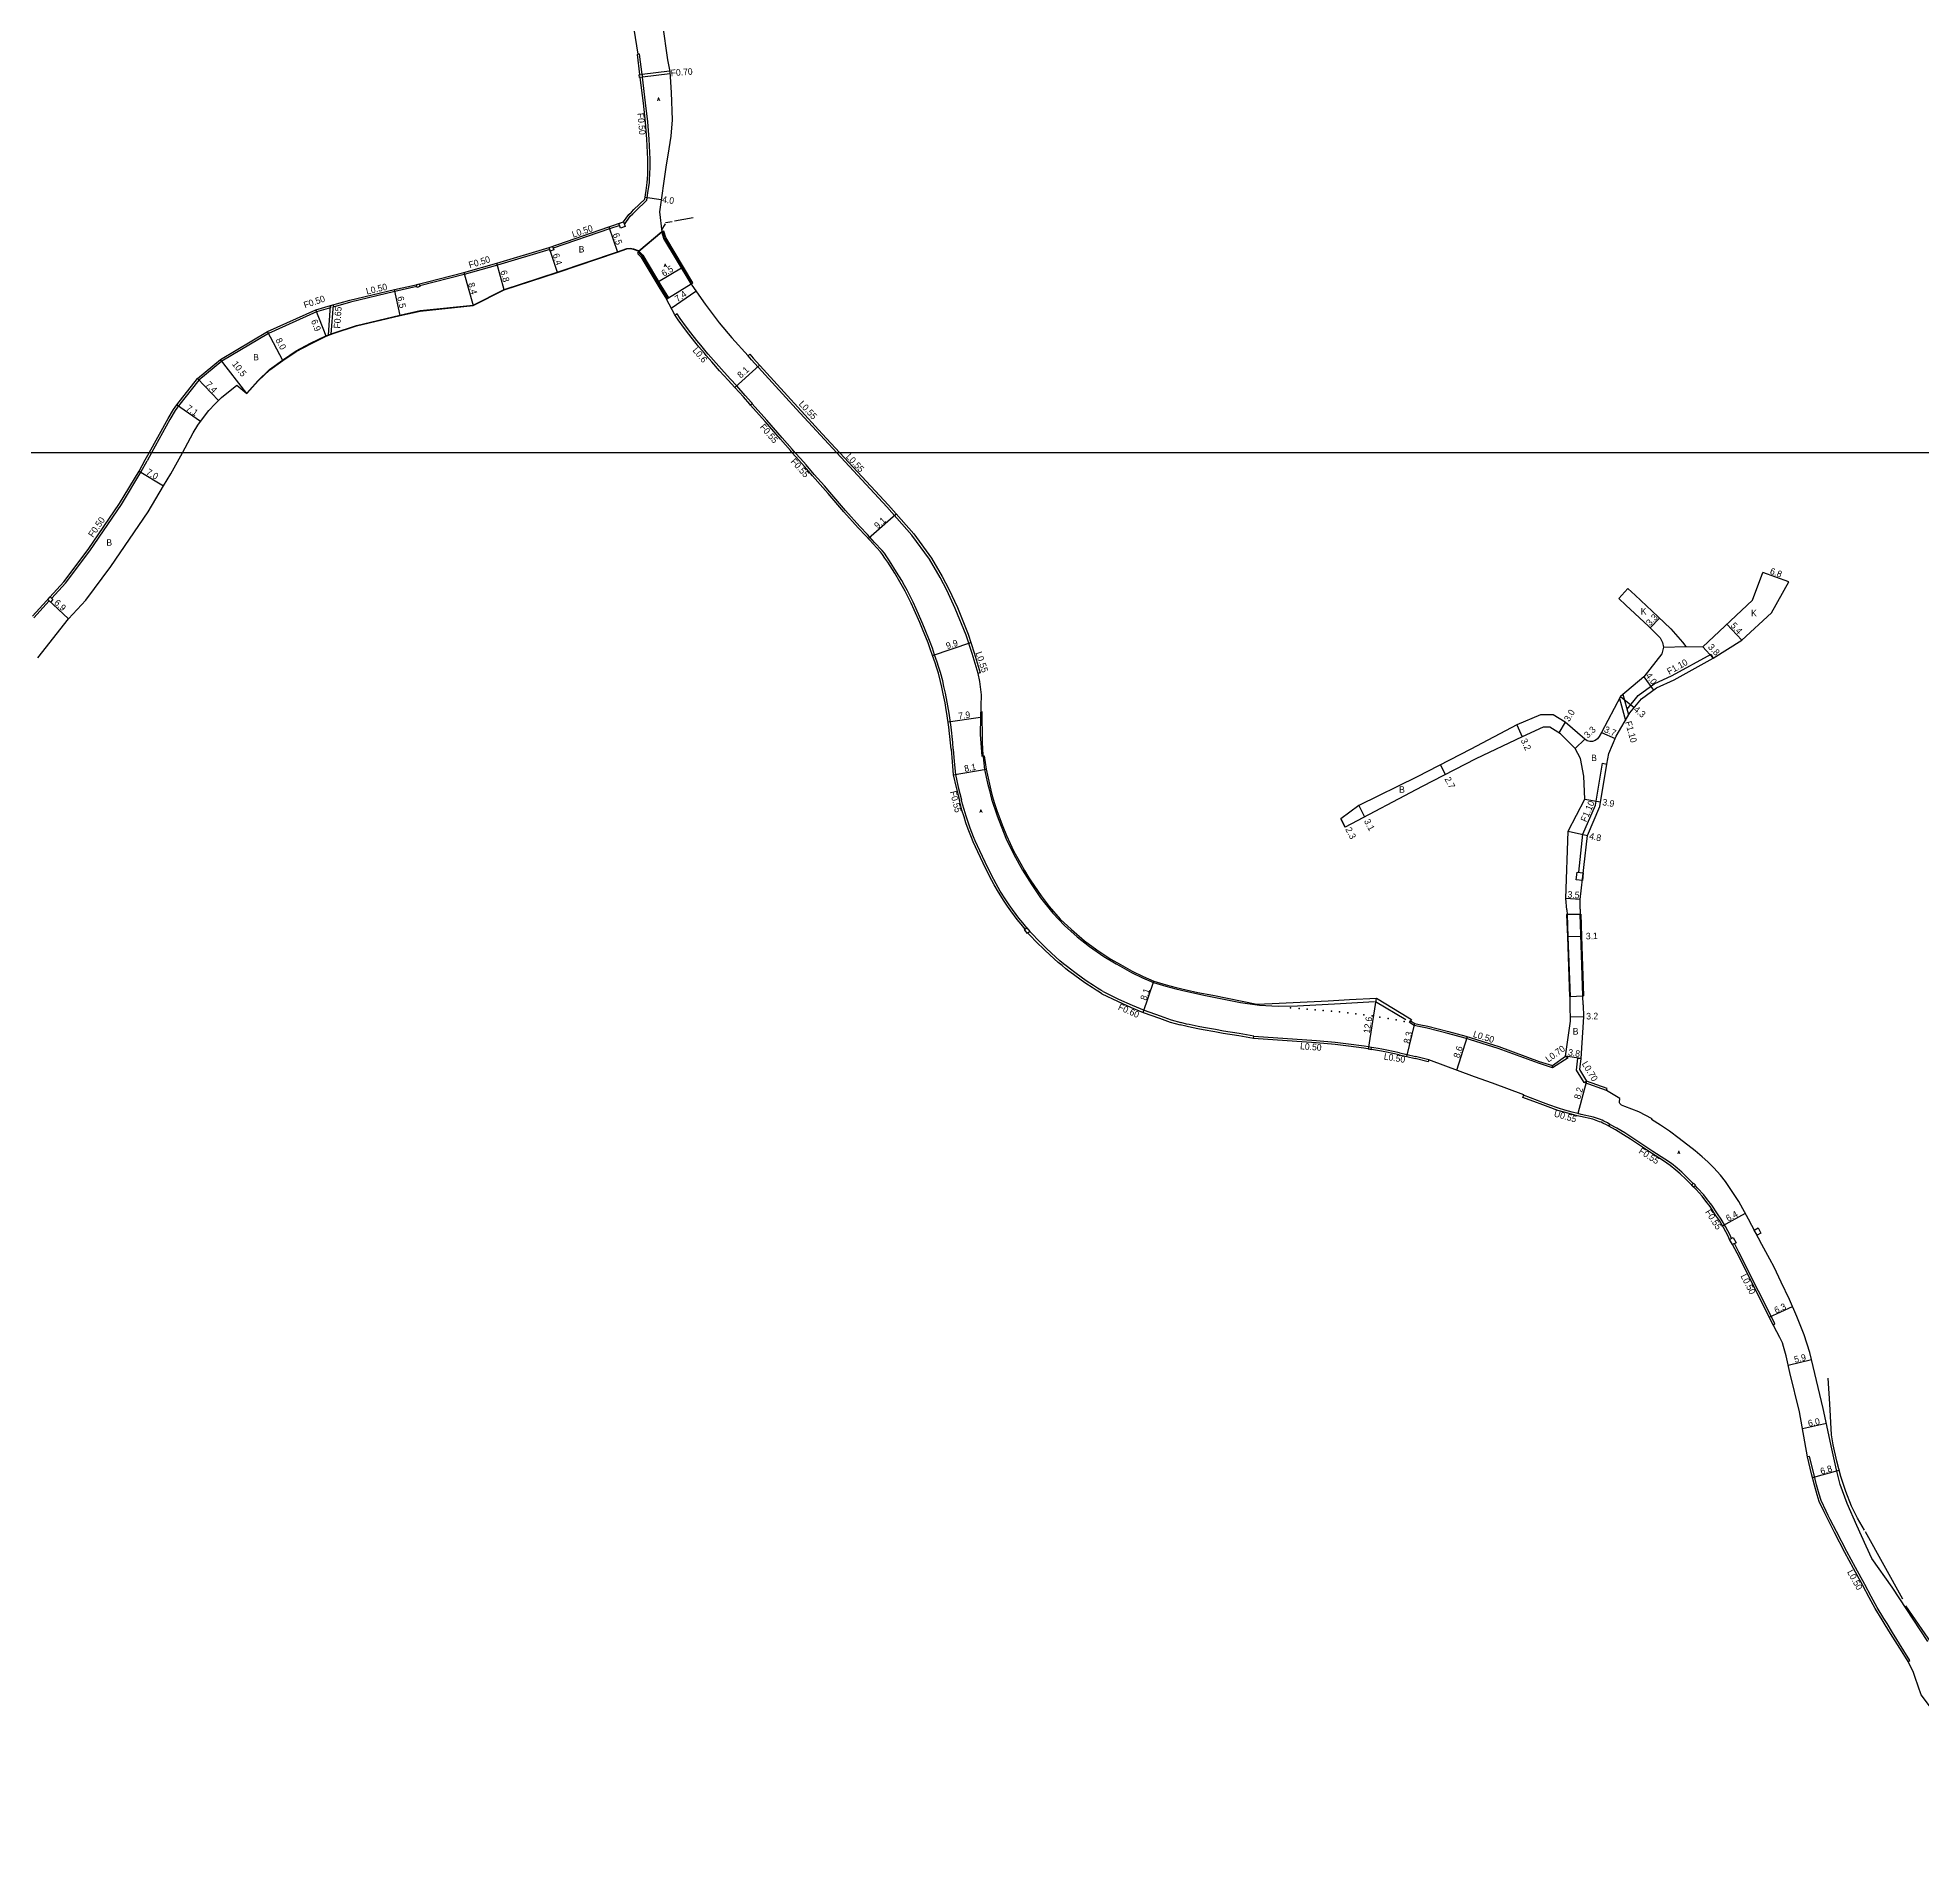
# Model space of a CAD drawing. Header units: metres. Extents: x -4000 to -2400, y -96000 to -93000.
# Drawn here: x -3706.8 to -3246.4, y -94538.7 to -94098.6 of the extents above; entities that cross this region are included whole.
import ezdxf

# ---------------------------------------------------------------- set-up
doc = ezdxf.new("R2010")
doc.units = ezdxf.units.M
doc.header["$LTSCALE"] = 2.5
for name, color, linetype in [('側溝・桝', 7, 'Continuous'), ('図郭', 7, 'Continuous'), ('幅員', 7, 'Continuous'), ('歩道・分離帯・安全施設', 7, 'Continuous'), ('舗装', 7, 'Continuous'), ('道路', 7, 'Continuous')]:
    doc.layers.add(name, color=color, linetype=linetype)
doc.styles.get("Standard").update_dxf_attribs({"font": ''})
doc.styles.add('YOKO_DECO', font='txt.shx', dxfattribs={"bigfont": 'extfont.shx'})
doc.styles.get('Standard').set_extended_font_data('@MS PGothic')

msp = doc.modelspace()

# ---------------------------------------------------------------- linework, layer by layer
at = {"layer": '側溝・桝'}
for points in [[(-3559.13, -94107.57), (-3559.74, -94102.63), (-3560.13, -94102.67)], [(-3563.43, -94144.22), (-3562.03, -94142.21), (-3561.36, -94141.61), (-3560.76, -94140.97), (-3557.97, -94138.28), (-3557.64, -94135.98), (-3557.35, -94134.07), (-3557.31, -94133.14), (-3557.24, -94131.97), (-3557.2, -94130.15), (-3557.2, -94128.26), (-3557.27, -94126.63), (-3557.33, -94125.02), (-3557.43, -94123.38), (-3557.77, -94119.17), (-3558.27, -94114.51), (-3559.04, -94108.29)], [(-3552.41, -94106.76), (-3559.13, -94107.57)], [(-3552.34, -94107.42), (-3559.04, -94108.29)], [(-3564.61, -94144.48), (-3567.07, -94145.32), (-3580.85, -94150.07)], [(-3581.7, -94150.36), (-3594.44, -94154.16), (-3602.58, -94156.47), (-3613.45, -94159.23)], [(-3614.13, -94159.39), (-3619.52, -94160.59), (-3630.4, -94163.21), (-3634.6, -94164.41)], [(-3635.22, -94164.07), (-3635.26, -94164.6), (-3638.64, -94165.57), (-3650.43, -94170.84), (-3661.81, -94177.64), (-3667.4, -94182.25), (-3672.42, -94188.58), (-3673.19, -94189.69), (-3674.5, -94191.9), (-3678.95, -94200)], [(-3635.74, -94171.31), (-3635.22, -94164.07)], [(-3635.07, -94171.05), (-3634.56, -94163.88)], [(-3532.21, -94188.04), (-3532.17, -94188), (-3532.38, -94187.77), (-3533.94, -94185.99), (-3536.03, -94183.67), (-3537.65, -94181.91), (-3539.76, -94179.58), (-3541.69, -94177.38), (-3543.01, -94175.9), (-3543.47, -94175.34), (-3544.82, -94173.75), (-3545.8, -94172.58), (-3547.26, -94170.71), (-3548.3, -94169.34), (-3549.81, -94167.18), (-3550.58, -94166.1), (-3551.06, -94166.43)], [(-3511.58, -94200), (-3515.54, -94195.72), (-3521.51, -94189.26), (-3524.02, -94186.51), (-3532.38, -94177.33), (-3533.25, -94176.31)], [(-3521.74, -94200), (-3522.51, -94199.13), (-3524.95, -94196.33), (-3528.68, -94192.06), (-3532.21, -94188.04), (-3532.62, -94188.39)], [(-3694.07, -94223.96), (-3686.34, -94212.68), (-3681.58, -94204.77), (-3680.05, -94202.01)], [(-3678.95, -94200), (-3680.05, -94202.01)], [(-3483.14, -94272.38), (-3483.26, -94270.82), (-3483.66, -94267.02), (-3484.14, -94263.63), (-3484.29, -94262.7), (-3484.59, -94260.97), (-3485.05, -94258.77), (-3485.39, -94257.12), (-3485.69, -94255.76), (-3486.25, -94253.66), (-3486.72, -94252.21), (-3487.05, -94251.2), (-3487.67, -94249.34), (-3488.22, -94247.75), (-3488.77, -94246.26), (-3490.11, -94242.89), (-3490.8, -94241.3), (-3492.2, -94238.12), (-3492.95, -94236.51), (-3494.39, -94233.61), (-3495.02, -94232.45), (-3495.68, -94231.24), (-3496.95, -94229.14), (-3498.69, -94226.41), (-3499.36, -94225.44), (-3499.94, -94224.53), (-3500.53, -94223.86), (-3502.33, -94221.9), (-3504.11, -94219.97), (-3505.93, -94218.02), (-3509.41, -94214.08), (-3513.24, -94209.63), (-3514.57, -94208.12), (-3517.11, -94205.29), (-3519.08, -94202.97), (-3520.46, -94201.45), (-3521.74, -94200)], [(-3477.06, -94253.95), (-3478.51, -94249.06), (-3480.01, -94244.55), (-3482.63, -94238.05), (-3484.7, -94233.6), (-3486.29, -94230.47), (-3488.92, -94226.02), (-3493.21, -94220.16), (-3499.39, -94213.18), (-3511.58, -94200)], [(-3703.35, -94235.56), (-3699.99, -94231.9), (-3694.07, -94223.96)], [(-3707.75, -94240.34), (-3703.96, -94236.22)], [(-3318.54, -94262.62), (-3315.78, -94259.29), (-3311.89, -94256.46), (-3307.51, -94254.46), (-3297.99, -94249.22), (-3297.46, -94250.19)], [(-3320.39, -94260.01), (-3318.93, -94265.38)], [(-3319.52, -94259.01), (-3318.16, -94264.03)], [(-3483.14, -94272.38), (-3482.89, -94275.42), (-3482.57, -94278.59), (-3481.89, -94281.67), (-3481.11, -94284.8)], [(-3330.33, -94302.5), (-3329.3, -94293.19), (-3326.23, -94286.08), (-3324.51, -94275.87), (-3323.43, -94276.06)], [(-3465.16, -94316.04), (-3466.13, -94314.84), (-3467.12, -94313.66), (-3467.74, -94312.84), (-3468.66, -94311.62), (-3469.44, -94310.47), (-3470.25, -94309.26), (-3471.63, -94307.07), (-3472.65, -94305.32), (-3473.23, -94304.28), (-3474.28, -94302.22), (-3475.32, -94300.04), (-3476.64, -94297.26), (-3477.76, -94294.82), (-3478.18, -94293.81), (-3478.97, -94291.73), (-3479.52, -94290.23), (-3479.96, -94288.82), (-3480.5, -94287.15), (-3480.84, -94285.83), (-3481.11, -94284.8)], [(-3446.51, -94331.64), (-3447.1, -94331.29), (-3447.92, -94330.79), (-3448.89, -94330.17), (-3450.4, -94329.14), (-3451.53, -94328.37), (-3453.42, -94326.99), (-3454.52, -94326.16), (-3455.24, -94325.6), (-3456.19, -94324.84), (-3457.11, -94324.09), (-3458.1, -94323.2), (-3460.36, -94321.09), (-3461.1, -94320.39), (-3461.77, -94319.73), (-3464.44, -94316.96)], [(-3446.51, -94331.64), (-3442.79, -94333.46), (-3439.46, -94334.96), (-3436.51, -94336.16), (-3432.58, -94337.59), (-3429.92, -94338.51), (-3427.56, -94339.21)], [(-3409.75, -94343.07), (-3409.68, -94342.5), (-3413.3, -94341.91), (-3417.08, -94341.31), (-3419.08, -94340.87), (-3421.97, -94340.38), (-3423.26, -94340.19), (-3425.52, -94339.69), (-3426.15, -94339.56), (-3427.56, -94339.21)], [(-3369.42, -94340.17), (-3370.54, -94339.92), (-3371.7, -94339.2), (-3371.43, -94338.78)], [(-3336.71, -94350.28), (-3340.2, -94349.15), (-3350, -94345.53), (-3358.04, -94343.01), (-3362.29, -94341.85), (-3367.34, -94340.61), (-3369.42, -94340.17)], [(-3381.72, -94345.16), (-3382.75, -94345), (-3386.55, -94344.48), (-3389.8, -94344.09), (-3394.43, -94343.66), (-3409.69, -94342.58)], [(-3374.13, -94346.57), (-3375.64, -94346.27), (-3377.2, -94345.96), (-3378.41, -94345.73), (-3379.36, -94345.55), (-3380.42, -94345.36), (-3380.95, -94345.28)], [(-3374.13, -94346.57), (-3372.22, -94347.03), (-3370.18, -94347.52)], [(-3366.92, -94348.31), (-3370.18, -94347.53)], [(-3333.58, -94347.45), (-3332.93, -94347.85), (-3336.71, -94350.28)], [(-3328.42, -94353.49), (-3329.02, -94353.85), (-3330.86, -94350.83), (-3330.52, -94347.93), (-3329.82, -94347.99)], [(-3336.71, -94350.28), (-3336.75, -94349.73)], [(-3323.51, -94355.79), (-3329.02, -94353.85)], [(-3322.98, -94364.54), (-3322.72, -94364.07), (-3323.31, -94363.73), (-3324.2, -94363.31), (-3324.62, -94363.08), (-3325.02, -94362.91), (-3326.76, -94362.3), (-3329.75, -94361.66), (-3330.58, -94361.43), (-3331.96, -94361.07), (-3333.76, -94360.57), (-3335.28, -94360.14), (-3337.66, -94359.28), (-3339.58, -94358.58), (-3340.42, -94358.22), (-3343.81, -94356.96)], [(-3302.38, -94378.52), (-3302.65, -94378.25), (-3303.82, -94377.06), (-3305.16, -94375.77), (-3306.3, -94374.81), (-3307.67, -94373.67), (-3309.3, -94372.56), (-3312.25, -94370.69), (-3317.36, -94367.25), (-3319.08, -94366.15), (-3321.06, -94364.97), (-3322.72, -94364.07)], [(-3292.99, -94391.92), (-3293.35, -94391.12), (-3294.51, -94389.01), (-3295.52, -94387.26), (-3296.44, -94385.92), (-3297.81, -94383.84), (-3298.87, -94382.47), (-3299.79, -94381.28), (-3301.29, -94379.62), (-3301.88, -94379.02)], [(-3282.86, -94413.03), (-3282.4, -94412.78), (-3283.03, -94411.6), (-3286.38, -94404.83), (-3291.21, -94395.28), (-3292.31, -94393.19)], [(-3249.87, -94495.29), (-3249.43, -94495.01), (-3250.91, -94492.68), (-3253.72, -94488.21), (-3255.02, -94486.01), (-3255.81, -94484.81), (-3257.44, -94482.07), (-3258.91, -94479.41), (-3260.45, -94476.5), (-3262.74, -94472.33), (-3264.85, -94468.39), (-3267.38, -94463.52), (-3268.91, -94460.57), (-3269.38, -94459.64), (-3269.93, -94458.53), (-3271.11, -94455.99), (-3271.62, -94454.4), (-3272.27, -94452.1), (-3272.94, -94449.34), (-3273.94, -94445.18), (-3274.44, -94445.3)]]:
    msp.add_lwpolyline(points, dxfattribs=at)
for points in [[(-3559.04, -94108.29), (-3559.78, -94108.38), (-3559.87, -94107.66), (-3559.13, -94107.57)], [(-3564.38, -94145.14), (-3564.78, -94144), (-3563.64, -94143.61), (-3563.25, -94144.75)], [(-3581.57, -94150.74), (-3581.87, -94149.89), (-3581.01, -94149.59), (-3580.72, -94150.45)], [(-3614.08, -94159.6), (-3614.25, -94158.92), (-3613.57, -94158.75), (-3613.4, -94159.43)], [(-3703.05, -94235.83), (-3703.66, -94236.49), (-3704.32, -94235.88), (-3703.71, -94235.22)], [(-3330.73, -94302.46), (-3329.23, -94302.62), (-3329.44, -94304.51), (-3330.93, -94304.35)], [(-3465.74, -94316.5), (-3465.16, -94316.04), (-3464.44, -94316.96), (-3465.02, -94317.42)], [(-3381.03, -94345.77), (-3380.95, -94345.28), (-3381.72, -94345.16), (-3381.79, -94345.65)], [(-3302.26, -94379.41), (-3301.81, -94378.96), (-3302.31, -94378.45), (-3302.77, -94378.9)], [(-3286.51, -94389.38), (-3285.85, -94390.63), (-3286.78, -94391.12), (-3287.44, -94389.88)], [(-3293.47, -94392.19), (-3292.61, -94391.71), (-3291.9, -94392.97), (-3292.77, -94393.44)]]:
    msp.add_lwpolyline(points, close=True, dxfattribs=at)
at = {"layer": '図郭'}
for points in [[(-3200, -93600), (-3200, -94200), (-4000, -94200), (-4000, -93600)], [(-4000, -94800), (-3200, -94800), (-3200, -94200), (-4000, -94200)]]:
    msp.add_lwpolyline(points, close=True, dxfattribs=at)
at = {"layer": '幅員'}
for points in [[(-3558.41, -94137.59), (-3554.48, -94138.17)], [(-3567.23, -94144.85), (-3565.15, -94150.99)], [(-3579.82, -94155.95), (-3581.87, -94149.89)], [(-3602.71, -94155.99), (-3600.39, -94164.06)], [(-3592.81, -94160.24), (-3594.58, -94153.68)], [(-3555.12, -94158.18), (-3549.53, -94154.81)], [(-3618.25, -94166.46), (-3619.63, -94160.1)], [(-3552, -94164.71), (-3545.97, -94160.5)], [(-3636.33, -94171.53), (-3638.82, -94165.1)], [(-3646.93, -94177.47), (-3650.66, -94170.39)], [(-3655.66, -94185.53), (-3662.09, -94177.23)], [(-3536.47, -94184.07), (-3530.47, -94178.61)], [(-3662.65, -94187.25), (-3667.76, -94181.89)], [(-3666.99, -94192.34), (-3672.84, -94188.3)], [(-3682.02, -94204.51), (-3676.02, -94208.11)], [(-3503.91, -94220.97), (-3497.1, -94214.94)], [(-3278.99, -94231.57), (-3285.37, -94229.22)], [(-3704.32, -94235.88), (-3699.24, -94240.55)], [(-3312.89, -94242.78), (-3310.6, -94240.41)], [(-3290.46, -94245.83), (-3294.15, -94241.89)], [(-3488.18, -94249.52), (-3478.81, -94246.39)], [(-3297.46, -94250.19), (-3300.05, -94247.41)], [(-3314.44, -94254.73), (-3312.09, -94257.97)], [(-3320.13, -94259.52), (-3316.82, -94262.26)], [(-3476.51, -94264.69), (-3484.38, -94265.81)], [(-3345.46, -94266.47), (-3344.13, -94269.38)], [(-3333.63, -94265.82), (-3335.18, -94268.39)], [(-3328.86, -94269.98), (-3331.23, -94272.28)], [(-3324.79, -94268.33), (-3321.4, -94269.81)], [(-3483.11, -94278.67), (-3475.12, -94277.33)], [(-3362.88, -94278.63), (-3364.12, -94276.23)], [(-3328.83, -94284.65), (-3324.99, -94285.3)], [(-3388.43, -94289.4), (-3387.36, -94291.44)], [(-3384.08, -94286.21), (-3382.63, -94288.95)], [(-3332.92, -94292.47), (-3328.22, -94293.48)], [(-3329.95, -94309.13), (-3333.45, -94308.89)], [(-3329.82, -94318.15), (-3332.96, -94318.26)], [(-3436.72, -94336.71), (-3434.09, -94329.05)], [(-3381.67, -94345.67), (-3379.76, -94333.21)], [(-3372.34, -94347.51), (-3370.35, -94339.45)], [(-3329.17, -94337.84), (-3332.37, -94337.91)], [(-3360.1, -94350.83), (-3357.54, -94342.64)], [(-3329.82, -94347.99), (-3333.58, -94347.45)], [(-3328.42, -94353.49), (-3330.53, -94361.45)], [(-3295.21, -94388.89), (-3289.63, -94385.8)], [(-3283.84, -94411.15), (-3278.09, -94408.59)], [(-3279.17, -94422.86), (-3273.45, -94421.5)], [(-3275.68, -94438.34), (-3269.83, -94437.1)], [(-3273.22, -94450.36), (-3266.71, -94448.53)]]:
    msp.add_lwpolyline(points, dxfattribs=at)
at = {"layer": '歩道・分離帯・安全施設'}
for points in [[(-3554.28, -94145.56), (-3553.42, -94144.06)], [(-3547.06, -94158.39), (-3553.6, -94147.48), (-3553.83, -94146.6), (-3553.96, -94145.8)], [(-3553.42, -94143.78), (-3551.76, -94143.49)], [(-3551.22, -94143.38), (-3546.66, -94142.55)], [(-3655.73, -94185.46), (-3652.99, -94182.4), (-3650.17, -94179.7), (-3646.99, -94177.39), (-3643.67, -94175.15), (-3640.1, -94173.27), (-3636.37, -94171.44), (-3634.63, -94170.77), (-3628.91, -94168.92), (-3618.28, -94166.36), (-3613.36, -94165.29), (-3600.42, -94163.97), (-3592.84, -94160.15), (-3579.85, -94155.86), (-3565.18, -94150.9), (-3562.9, -94150.13), (-3562.01, -94150.01), (-3561.26, -94150.19), (-3559.88, -94150.7)], [(-3560.12, -94151.05), (-3559.96, -94151.19), (-3559.49, -94151.59), (-3559.2, -94151.93), (-3554.75, -94159.3), (-3552.94, -94162.24)], [(-3476.16, -94263.19), (-3476.08, -94270.38), (-3475.97, -94272.74), (-3475.49, -94277.4), (-3474.72, -94280.76), (-3474.29, -94282.5)], [(-3474.29, -94282.5), (-3473.75, -94284.65), (-3472.42, -94288.72), (-3470.25, -94294.16), (-3468.33, -94298.14), (-3466.22, -94301.94), (-3463.97, -94305.56), (-3461.8, -94308.74), (-3458.77, -94312.51), (-3455.93, -94315.5), (-3452.89, -94318.23), (-3449.83, -94320.66), (-3446.33, -94323.07), (-3443.31, -94324.88), (-3442.47, -94325.32)], [(-3442.47, -94325.32), (-3439.61, -94326.96), (-3436.89, -94328.27), (-3434.22, -94329.42), (-3431.22, -94330.33), (-3428.75, -94330.98), (-3426.35, -94331.55)], [(-3426.35, -94331.55), (-3421.48, -94332.61), (-3412.94, -94334.34), (-3408.32, -94334.95), (-3403.74, -94335.16), (-3399.06, -94335.1), (-3388.5, -94334.51), (-3380.2, -94334.03)], [(-3372.55, -94338.57), (-3379.99, -94334.1)], [(-3260.55, -94463.21), (-3262.23, -94460.29), (-3263.67, -94457.31), (-3265.12, -94453.75), (-3266.27, -94450.09), (-3267.32, -94446.34), (-3268.22, -94442.37), (-3268.56, -94439.9), (-3269.03, -94432.36), (-3269.41, -94426.1)], [(-3260.35, -94463.55), (-3251.24, -94479.98)], [(-3212.84, -94531.71), (-3219.49, -94523.65), (-3224.41, -94518.34), (-3225.93, -94516.47), (-3230.75, -94509.75), (-3233.86, -94505.49), (-3236.59, -94501.59), (-3243.31, -94491.96), (-3250.42, -94481.7)]]:
    msp.add_lwpolyline(points, dxfattribs=at)
for p in [(-3400.71, -94335.61, 191.47), (-3398.64, -94335.75, 191.38), (-3396.68, -94335.9, 191.31), (-3394.75, -94336.09, 191.24), (-3392.76, -94336.29, 191.14), (-3390.75, -94336.45, 191.03), (-3388.74, -94336.61, 191), (-3386.73, -94336.79, 190.94), (-3384.81, -94337.04, 190.87), (-3382.86, -94337.3, 190.75), (-3380.81, -94337.59, 190.7), (-3378.88, -94337.9, 190.63), (-3376.89, -94338.23, 190.54), (-3374.97, -94338.57, 190.45), (-3372.98, -94338.92, 190.37)]:
    msp.add_point(p, dxfattribs=at)
at = {"layer": '舗装'}
for points in [[(-3559.92, -94150.79), (-3554.3, -94146.03)], [(-3552.67, -94162.19), (-3547.17, -94158.73)], [(-3309.59, -94247.5), (-3304.19, -94247.32)], [(-3300.05, -94247.41), (-3297.46, -94250.19)], [(-3330.01, -94312.72), (-3333.16, -94312.83)], [(-3332.45, -94332.82), (-3329.3, -94332.71)]]:
    msp.add_lwpolyline(points, dxfattribs=at)
at = {"layer": '道路'}
for points in [[(-3561.91, -94088.81), (-3561.14, -94096.51), (-3560.18, -94102.68)], [(-3555.18, -94089.74), (-3554.13, -94095.4), (-3552.9, -94104.02)], [(-3563.64, -94143.61), (-3562.39, -94141.82), (-3561.73, -94141.23), (-3561.14, -94140.6), (-3558.47, -94138.03), (-3558.17, -94135.91), (-3557.88, -94134.01), (-3557.83, -94133.11), (-3557.77, -94131.95), (-3557.73, -94130.14), (-3557.73, -94128.27), (-3557.79, -94126.65), (-3557.86, -94125.05), (-3557.95, -94123.41), (-3558.3, -94119.22), (-3558.79, -94114.57), (-3559.57, -94108.35), (-3559.78, -94108.38), (-3559.87, -94107.66), (-3559.65, -94107.64), (-3560.27, -94102.69), (-3560.18, -94102.68)], [(-3552.9, -94104.02), (-3552.39, -94106.84), (-3552.27, -94108.16), (-3552.06, -94112.04), (-3551.75, -94118.66), (-3552.13, -94122.66), (-3552.58, -94125.8), (-3553.31, -94130.22), (-3554.91, -94141.12), (-3554.3, -94146.03), (-3553.83, -94147.66), (-3547.17, -94158.73), (-3546.96, -94159.08), (-3543.76, -94163.67), (-3540.27, -94168.29), (-3537.2, -94171.93), (-3533.25, -94176.31), (-3532.82, -94175.96), (-3532.04, -94176.88), (-3523.61, -94186.14), (-3521.11, -94188.89), (-3515.13, -94195.35), (-3510.83, -94200)], [(-3581.87, -94149.89), (-3567.23, -94144.85), (-3563.64, -94143.61)], [(-3655.66, -94185.53), (-3652.92, -94182.47), (-3650.11, -94179.77), (-3646.93, -94177.47), (-3643.62, -94175.24), (-3640.05, -94173.36), (-3636.33, -94171.53), (-3634.59, -94170.87), (-3628.88, -94169.01), (-3618.25, -94166.46), (-3613.34, -94165.39), (-3600.39, -94164.06), (-3592.81, -94160.24), (-3579.82, -94155.95), (-3565.15, -94150.99), (-3562.88, -94150.23), (-3562.02, -94150.11), (-3561.29, -94150.28), (-3559.92, -94150.79)], [(-3635.22, -94164.07), (-3630.53, -94162.72), (-3619.63, -94160.1), (-3614.72, -94159.04), (-3602.71, -94155.99), (-3594.58, -94153.68), (-3581.87, -94149.89)], [(-3522.45, -94200), (-3522.91, -94199.49), (-3525.36, -94196.68), (-3529.08, -94192.41), (-3532.62, -94188.39), (-3532.82, -94188.15), (-3534.38, -94186.38), (-3536.47, -94184.07), (-3538.09, -94182.3), (-3540.2, -94179.97), (-3542.13, -94177.77), (-3543.45, -94176.28), (-3543.92, -94175.71), (-3545.27, -94174.13), (-3546.26, -94172.95), (-3547.72, -94171.07), (-3548.77, -94169.69), (-3550.29, -94167.52), (-3551.13, -94166.33), (-3553.19, -94162.51), (-3552.67, -94162.19), (-3554.54, -94159.16), (-3558.97, -94151.75), (-3559.31, -94151.38), (-3559.8, -94150.9), (-3559.92, -94150.79)], [(-3679.52, -94200), (-3674.94, -94191.66), (-3673.61, -94189.42), (-3672.83, -94188.29), (-3667.76, -94181.89), (-3662.09, -94177.23), (-3650.66, -94170.39), (-3638.82, -94165.1), (-3635.22, -94164.07)], [(-3671.42, -94200), (-3668.77, -94195.18), (-3667.63, -94193.26), (-3666.99, -94192.34), (-3664.97, -94189.67), (-3663.46, -94188.02), (-3661.84, -94186.47), (-3658.14, -94183.5), (-3655.66, -94185.53)], [(-3694.47, -94223.66), (-3686.76, -94212.41), (-3682.01, -94204.51), (-3680.49, -94201.77)], [(-3680.49, -94201.77), (-3679.52, -94200)], [(-3674.27, -94205.19), (-3671.42, -94200)], [(-3483.67, -94272.43), (-3483.79, -94270.87), (-3484.19, -94267.08), (-3484.67, -94263.71), (-3484.82, -94262.78), (-3485.12, -94261.07), (-3485.57, -94258.88), (-3485.91, -94257.23), (-3486.21, -94255.88), (-3486.76, -94253.82), (-3487.23, -94252.38), (-3487.56, -94251.36), (-3488.18, -94249.52), (-3488.73, -94247.93), (-3489.27, -94246.45), (-3490.6, -94243.1), (-3491.3, -94241.51), (-3492.69, -94238.34), (-3493.44, -94236.75), (-3494.86, -94233.86), (-3495.5, -94232.71), (-3496.15, -94231.51), (-3497.41, -94229.42), (-3499.14, -94226.71), (-3499.8, -94225.74), (-3500.37, -94224.85), (-3500.92, -94224.22), (-3502.73, -94222.26), (-3504.5, -94220.34), (-3506.33, -94218.38), (-3509.82, -94214.44), (-3513.65, -94209.99), (-3514.97, -94208.48), (-3517.52, -94205.64), (-3519.49, -94203.33), (-3520.86, -94201.8), (-3522.45, -94200)], [(-3510.83, -94200), (-3498.98, -94212.82), (-3492.78, -94219.81), (-3488.46, -94225.72), (-3485.81, -94230.2), (-3484.2, -94233.36), (-3482.12, -94237.83), (-3479.49, -94244.36), (-3477.98, -94248.89), (-3476.53, -94253.81), (-3477.16, -94253.97), (-3476.7, -94255.86), (-3476.31, -94259.18), (-3476.51, -94264.69), (-3476.55, -94268.87), (-3476.14, -94274.13)], [(-3699.24, -94240.55), (-3695.05, -94235.99), (-3688.94, -94227.79), (-3679.81, -94214.43), (-3676.02, -94208.11), (-3674.27, -94205.19)], [(-3708.06, -94239.95), (-3700.37, -94231.58), (-3694.47, -94223.66)], [(-3300.05, -94247.41), (-3287.86, -94236.02), (-3285.37, -94229.22)], [(-3278.99, -94231.57), (-3285.37, -94229.22)], [(-3318.36, -94233.18), (-3320.57, -94235.63)], [(-3318.36, -94233.18), (-3316.56, -94234.81), (-3311, -94240.02), (-3307.86, -94243.05), (-3305, -94246.31), (-3304.19, -94247.32), (-3300.05, -94247.41)], [(-3290.46, -94245.83), (-3283.24, -94239.08), (-3278.99, -94231.57)], [(-3320.57, -94235.63), (-3318.79, -94237.24), (-3313.28, -94242.41), (-3310.4, -94245.19), (-3309.86, -94246.35), (-3309.59, -94247.5), (-3310.03, -94249.16), (-3314.44, -94254.73)], [(-3706.78, -94250.12), (-3699.24, -94240.55)], [(-3297.46, -94250.19), (-3290.46, -94245.83)], [(-3329.97, -94311.54), (-3329.95, -94309.13), (-3328.22, -94293.48), (-3325.17, -94286.4), (-3323.43, -94276.06), (-3322.99, -94273.47), (-3321.15, -94269.23), (-3317.89, -94263.57), (-3315.02, -94260.1), (-3311.33, -94257.42), (-3307.02, -94255.44), (-3297.46, -94250.19)], [(-3314.44, -94254.73), (-3320.13, -94259.52), (-3324.79, -94268.33), (-3325.31, -94269.32), (-3325.72, -94269.88), (-3326.28, -94270.28), (-3326.93, -94270.51), (-3327.62, -94270.53), (-3328.28, -94270.35), (-3328.86, -94269.98)], [(-3345.46, -94266.47), (-3356.7, -94272.4)], [(-3333.63, -94265.82), (-3336.55, -94264.05), (-3339.66, -94264.04), (-3345.46, -94266.47)], [(-3328.86, -94269.98), (-3333.63, -94265.82)], [(-3344.13, -94269.38), (-3355.46, -94274.8)], [(-3331.23, -94272.28), (-3334.78, -94268.63), (-3337.39, -94267.05), (-3339.01, -94267.04), (-3344.13, -94269.38)], [(-3483.67, -94272.43), (-3483.43, -94275.47), (-3483.11, -94278.67), (-3482.41, -94281.8), (-3481.63, -94284.93)], [(-3476.14, -94274.13), (-3475.54, -94274.08)], [(-3475.54, -94274.08), (-3475.12, -94277.33), (-3474.62, -94279.5), (-3473.96, -94282.42)], [(-3356.7, -94272.4), (-3369.81, -94279.17), (-3384.08, -94286.21), (-3388.43, -94289.4)], [(-3355.46, -94274.8), (-3368.57, -94281.57), (-3387.36, -94291.44)], [(-3328.83, -94284.65), (-3329.06, -94279.01), (-3329.91, -94274.69), (-3331.23, -94272.28)], [(-3446.8, -94332.15), (-3447.4, -94331.8), (-3448.23, -94331.29), (-3449.22, -94330.66), (-3450.73, -94329.63), (-3451.87, -94328.85), (-3453.77, -94327.47), (-3454.88, -94326.63), (-3455.61, -94326.06), (-3456.56, -94325.3), (-3457.49, -94324.54), (-3458.5, -94323.63), (-3460.76, -94321.52), (-3461.51, -94320.81), (-3462.19, -94320.14), (-3464.9, -94317.33), (-3465.02, -94317.42), (-3465.38, -94316.96), (-3465.74, -94316.5), (-3465.59, -94316.38), (-3466.55, -94315.18), (-3467.54, -94313.99), (-3468.17, -94313.16), (-3469.09, -94311.94), (-3469.89, -94310.77), (-3470.7, -94309.56), (-3472.09, -94307.34), (-3473.12, -94305.59), (-3473.7, -94304.53), (-3474.76, -94302.46), (-3475.8, -94300.28), (-3477.13, -94297.49), (-3478.26, -94295.04), (-3478.68, -94294), (-3479.47, -94291.92), (-3480.03, -94290.4), (-3480.47, -94288.98), (-3481.02, -94287.3), (-3481.36, -94285.96), (-3481.63, -94284.93)], [(-3473.96, -94282.42), (-3473.62, -94283.81), (-3473.04, -94285.72), (-3472.46, -94287.38), (-3471.68, -94289.61), (-3471.03, -94291.32), (-3470.11, -94293.47), (-3469.22, -94295.42), (-3468.38, -94297.22), (-3467.64, -94298.58), (-3466.63, -94300.44), (-3465.76, -94302.04), (-3464.64, -94303.85), (-3464.15, -94304.56), (-3461.63, -94308.27), (-3459.68, -94310.86), (-3456.98, -94313.92), (-3454.24, -94316.49), (-3451.1, -94319.24), (-3448.05, -94321.45), (-3444.62, -94323.69), (-3442.3, -94324.99)], [(-3332.92, -94292.47), (-3328.83, -94284.65)], [(-3387.36, -94291.44), (-3388.43, -94289.4)], [(-3333.26, -94311.66), (-3333.45, -94308.89), (-3332.92, -94292.47)], [(-3333.26, -94311.66), (-3333.16, -94312.83)], [(-3329.97, -94311.54), (-3330.01, -94312.72)], [(-3333.16, -94312.83), (-3330.01, -94312.72)], [(-3333.16, -94312.83), (-3332.96, -94318.26), (-3332.45, -94332.82)], [(-3330.01, -94312.72), (-3329.82, -94318.16), (-3329.3, -94332.71)], [(-3442.3, -94324.99), (-3439.43, -94326.62), (-3436.73, -94327.92), (-3434.09, -94329.05), (-3431.11, -94329.96), (-3428.66, -94330.6), (-3426.27, -94331.18)], [(-3446.8, -94332.15), (-3443.04, -94333.99), (-3439.69, -94335.5), (-3436.72, -94336.71), (-3432.78, -94338.14), (-3430.1, -94339.07), (-3427.7, -94339.77)], [(-3426.27, -94331.18), (-3423.38, -94331.86), (-3419.68, -94332.48), (-3408.98, -94334.67), (-3405.21, -94334.55), (-3391.52, -94333.86), (-3386.33, -94333.54)], [(-3386.33, -94333.54), (-3379.76, -94333.21), (-3373.68, -94336.91)], [(-3336.75, -94349.73), (-3333.58, -94347.45), (-3332.35, -94338.87), (-3332.43, -94334.99)], [(-3332.45, -94332.82), (-3329.3, -94332.71)], [(-3332.43, -94334.99), (-3332.45, -94332.82)], [(-3329.23, -94334.9), (-3329.17, -94337.84), (-3329.82, -94347.99), (-3330.14, -94350.67), (-3328.42, -94353.49)], [(-3329.23, -94334.9), (-3329.3, -94332.71)], [(-3329.28, -94332.71), (-3329.28, -94332.72)], [(-3374.22, -94347.05), (-3375.74, -94346.76), (-3377.3, -94346.45), (-3378.51, -94346.22), (-3379.45, -94346.04), (-3380.5, -94345.85), (-3382.82, -94345.49), (-3386.61, -94344.97), (-3389.86, -94344.58), (-3394.47, -94344.15), (-3409.75, -94343.07), (-3413.39, -94342.48), (-3417.19, -94341.87), (-3419.19, -94341.43), (-3422.06, -94340.94), (-3423.36, -94340.76), (-3425.64, -94340.25), (-3426.28, -94340.12), (-3427.7, -94339.77)], [(-3373.68, -94336.91), (-3371.21, -94338.44), (-3371.43, -94338.78)], [(-3371.43, -94338.78), (-3370.35, -94339.45), (-3369.31, -94339.68)], [(-3369.31, -94339.68), (-3367.23, -94340.12), (-3362.16, -94341.37), (-3357.9, -94342.53), (-3349.83, -94345.06), (-3340.02, -94348.69), (-3336.75, -94349.73)], [(-3374.22, -94347.05), (-3372.34, -94347.51), (-3370.3, -94348.01)], [(-3244.17, -94506.8), (-3246.71, -94503.45), (-3248.14, -94499.2), (-3248.53, -94498.01), (-3249.87, -94495.29), (-3251.35, -94492.96), (-3254.16, -94488.48), (-3255.46, -94486.29), (-3256.24, -94485.08), (-3257.88, -94482.33), (-3259.36, -94479.66), (-3260.91, -94476.74), (-3263.19, -94472.58), (-3265.3, -94468.63), (-3267.84, -94463.76), (-3269.36, -94460.8), (-3269.84, -94459.87), (-3270.4, -94458.76), (-3271.59, -94456.17), (-3272.11, -94454.55), (-3272.77, -94452.23), (-3273.44, -94449.47), (-3274.45, -94445.28), (-3276.4, -94434.31), (-3278.79, -94424.72), (-3279.63, -94420.64), (-3280.32, -94418.32), (-3280.57, -94417.44), (-3281.19, -94416.13), (-3283.5, -94411.84), (-3286.84, -94405.07), (-3291.67, -94395.52), (-3292.77, -94393.44), (-3293.47, -94392.19), (-3293.82, -94391.38), (-3294.99, -94389.28), (-3295.98, -94387.55), (-3296.89, -94386.22), (-3298.25, -94384.15), (-3299.3, -94382.8), (-3300.2, -94381.62), (-3301.68, -94379.99), (-3303.03, -94378.63), (-3304.2, -94377.45), (-3305.52, -94376.18), (-3306.65, -94375.23), (-3308, -94374.11), (-3309.6, -94373.01), (-3312.54, -94371.14), (-3317.65, -94367.7), (-3319.37, -94366.61), (-3321.32, -94365.44), (-3322.98, -94364.54), (-3323.56, -94364.21), (-3324.45, -94363.79), (-3324.85, -94363.57), (-3325.22, -94363.42), (-3326.91, -94362.83), (-3329.88, -94362.19), (-3330.72, -94361.96), (-3332.1, -94361.59), (-3333.91, -94361.09), (-3335.44, -94360.65), (-3337.84, -94359.79), (-3339.78, -94359.09), (-3340.62, -94358.73), (-3344, -94357.47), (-3343.77, -94356.85), (-3351.42, -94354.01), (-3355.79, -94352.42), (-3366.92, -94348.31), (-3367.1, -94348.77), (-3370.3, -94348.01)], [(-3245.07, -94490.39), (-3253.75, -94477.14), (-3258.7, -94470.11), (-3260.11, -94467.11), (-3262.41, -94462.04), (-3264.79, -94456.72), (-3266.44, -94452.08), (-3267.35, -94448.47), (-3268.51, -94443.37), (-3270.6, -94433.48), (-3273.84, -94419.83), (-3275.29, -94415.49), (-3277.04, -94410.97), (-3278.87, -94406.86), (-3280.87, -94402.59), (-3282.62, -94398.92), (-3283.62, -94396.99), (-3285.58, -94393.4), (-3288.83, -94387.24), (-3291.24, -94382.9), (-3294.46, -94378.01), (-3295.72, -94376.45), (-3297.32, -94374.68), (-3298.82, -94373.22), (-3300.2, -94371.98), (-3301.89, -94370.56), (-3305.82, -94367.5), (-3308.18, -94365.75), (-3310.33, -94364.29), (-3312.53, -94362.89), (-3312.36, -94362.7), (-3315.63, -94360.98), (-3319.1, -94359.71), (-3319.89, -94359.38), (-3320.04, -94359.25), (-3320.17, -94359.1), (-3320.27, -94358.95), (-3320.34, -94358.78), (-3320.37, -94358.64), (-3320.26, -94357.72), (-3323.51, -94355.79), (-3323.35, -94355.32), (-3328.42, -94353.49)]]:
    msp.add_lwpolyline(points, dxfattribs=at)
for points in [[(-3547.17, -94158.73), (-3553.83, -94147.66), (-3554.3, -94146.03), (-3559.92, -94150.79), (-3559.8, -94150.9), (-3559.31, -94151.38), (-3558.97, -94151.75), (-3554.54, -94159.16), (-3552.67, -94162.19)], [(-3546.74, -94158.48), (-3553.37, -94147.46), (-3553.82, -94145.89), (-3554.3, -94146.03), (-3553.83, -94147.66), (-3547.17, -94158.73)], [(-3552.67, -94162.19), (-3554.54, -94159.16), (-3558.97, -94151.75), (-3559.31, -94151.38), (-3559.8, -94150.9), (-3559.92, -94150.79), (-3560.29, -94151.27), (-3560.18, -94151.38), (-3559.74, -94151.81), (-3559.47, -94152.11), (-3555.06, -94159.47), (-3553.19, -94162.51)], [(-3333.31, -94312.84), (-3333.11, -94318.27), (-3332.6, -94332.83), (-3332.45, -94332.82), (-3333.16, -94312.83)], [(-3329.86, -94312.72), (-3329.67, -94318.15), (-3329.15, -94332.71), (-3329.3, -94332.71), (-3330.01, -94312.72)]]:
    msp.add_lwpolyline(points, close=True, dxfattribs=at)

# ---------------------------------------------------------------- texts
at = {"layer": '側溝・桝'}
for s, rotation, p in [('F0.70', 4.3691, (-3552.08, -94108.04)), ('F0.50', 275, (-3560.29, -94117.06)), ('L0.50', 18.9997, (-3575.95, -94147.5)), ('F0.50', 16.5988, (-3601.23, -94154.95)), ('L0.50', 13.531, (-3626.36, -94161.39)), ('F0.50', 18.9267, (-3641.49, -94164.75)), ('F0.65', 85.9339, (-3632.9, -94169.7)), ('L0.6', 310, (-3546.91, -94175.06)), ('L0.55', 313, (-3520.98, -94188.2)), ('F0.55', 311, (-3530.49, -94193.81)), ('F0.55', 312, (-3522.95, -94202.25)), ('L0.55', 313, (-3509.47, -94201.1)), ('F0.50', 55.5825, (-3693.26, -94220.82)), ('L0.55', 288.3853, (-3477.71, -94248.89)), ('F1.10', 28.8071, (-3308.23, -94254.27)), ('F1.10', 285.119, (-3319.01, -94265.8)), ('F0.55', 284, (-3483.95, -94282.84)), ('F1.10', 66.6798, (-3328.5, -94290.34)), ('F0.60', 336, (-3443.01, -94335.96)), ('L0.50', 356, (-3398.44, -94345.73)), ('L0.50', 343, (-3356.28, -94342.69)), ('L0.70', 35.6682, (-3337.75, -94349)), ('L0.50', 351, (-3378.03, -94348.23)), ('L0.70', 301.3497, (-3329.64, -94349.27)), ('U0.55', 344, (-3336.51, -94362.11)), ('F0.55', 327, (-3315.83, -94370.97)), ('F0.55', 303, (-3299.53, -94385.49)), ('L0.50', 297, (-3290.84, -94401.12)), ('L0.50', 299, (-3264.83, -94473.43))]:
    msp.add_text(s, height=1.6, rotation=rotation, dxfattribs=at).set_placement(p)
at = {"layer": '幅員'}
for s, rotation, p in [('4.0', 352, (-3554.32, -94138.86)), ('6.5', 288.6792, (-3566.36, -94146.63)), ('6.4', 288.6792, (-3581.02, -94151.61)), ('6.8', 285.1046, (-3593.78, -94155.66)), ('6.5', 31, (-3553.83, -94157.04)), ('8.4', 286.0592, (-3601.67, -94158.7)), ('7.4', 35, (-3550.46, -94163.27)), ('6.5', 282.1987, (-3618.97, -94161.98)), ('6.9', 291.1508, (-3640.05, -94167.8)), ('8.0', 297.7687, (-3648.74, -94172.47)), ('10.5', 307.8224, (-3659.39, -94178.37)), ('8.1', 42, (-3535.01, -94181.91)), ('7.4', 313.6759, (-3665.91, -94183.47)), ('7.1', 325.3787, (-3670.68, -94189.49)), ('7.0', 329.0642, (-3680.43, -94205.17)), ('9.1', 42, (-3501.58, -94218.69)), ('6.8', 339.8342, (-3283.77, -94229.54)), ('6.9', 317.4282, (-3702.9, -94236.85)), ('3.3', 45.9808, (-3312.91, -94242.43)), ('5.4', 313.0655, (-3293.37, -94242.35)), ('9.9', 18, (-3484.6, -94248.01)), ('3.8', 313.0655, (-3298.88, -94247.58)), ('4.0', 305.9889, (-3314.09, -94254.48)), ('7.9', 8, (-3481.77, -94265.13)), ('3.0', 58.7919, (-3332.69, -94265.84)), ('4.3', 320.4098, (-3317.07, -94262.99)), ('3.2', 294.5924, (-3344.54, -94270.25)), ('3.3', 44.2345, (-3328.1, -94269.85)), ('3.7', 336.4266, (-3324.29, -94268.18)), ('8.1', 10, (-3480.3, -94277.97)), ('2.7', 297.3193, (-3363.19, -94279.67)), ('3.9', 350.4351, (-3324.65, -94286.09)), ('3.1', 297.7089, (-3382.84, -94289.97)), ('2.3', 297.7089, (-3387.4, -94291.99)), ('4.8', 347.8958, (-3327.87, -94294.33)), ('3.5', 356.0558, (-3333.11, -94308.67)), ('3.1', 2.027, (-3328.56, -94318.9)), ('8.1', 71, (-3435.98, -94333.94)), ('12.6', 81, (-3381.38, -94341.94)), ('3.2', 1.1659, (-3328.48, -94338.45)), ('8.3', 76, (-3371.63, -94344.46)), ('8.6', 73, (-3359.47, -94348)), ('3.8', 351.8389, (-3333.01, -94347.21)), ('8.2', 75, (-3329.97, -94358.08)), ('6.4', 29, (-3293.83, -94387.89)), ('6.3', 24, (-3282.15, -94410.31)), ('5.9', 13, (-3277.52, -94422.33)), ('6.0', 12, (-3274.15, -94437.94)), ('6.8', 16, (-3271.07, -94449.63))]:
    msp.add_text(s, height=1.6, rotation=rotation, dxfattribs=at).set_placement(p)
at = {"layer": '舗装', "style": 'YOKO_DECO'}
for p in [(-3555.38, -94114.01, 202.59), (-3553.76, -94154.57, 202.13), (-3476.64, -94287.89, 193.69), (-3306.15, -94371.26, 187.44)]:
    msp.add_text('A', height=0.75, dxfattribs=at).set_placement(p)
at = {"layer": '舗装'}
for s, p in [('B', (-3574.63, -94151.09)), ('B', (-3654.14, -94177.46)), ('B', (-3690.01, -94222.73)), ('K', (-3315.19, -94239.52)), ('K', (-3288.25, -94239.96)), ('B', (-3327.29, -94275.33)), ('B', (-3374.21, -94283.08)), ('B', (-3331.79, -94342.15))]:
    msp.add_text(s, height=1.6, dxfattribs=at).set_placement(p)

doc.saveas('drawing.dxf')
